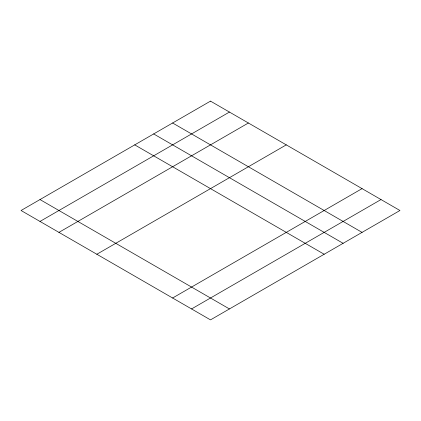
<?xml version="1.0" encoding="UTF-8"?>
<svg xmlns="http://www.w3.org/2000/svg" width="421" height="421" viewBox="0 0 421 421"><rect width="100%" height="100%" fill="white"/><g stroke="black" fill="none" stroke-linecap="round" stroke-linejoin="round"><path stroke-width="0.63" d="M39.995 221.435L229.445 112.06M58.94 232.376L248.39 122.995M96.83 254.252L286.28 144.871M172.61 298.005L362.06 188.624M191.555 308.94L381.005 199.565M172.61 122.995L362.06 232.376M153.665 133.936L343.115 243.312M134.72 144.871L324.17 254.252M39.995 199.565L229.445 308.94M210.5 101.124L21.05 210.5L210.5 319.876L399.95 210.5L210.5 101.124"/></g></svg>
